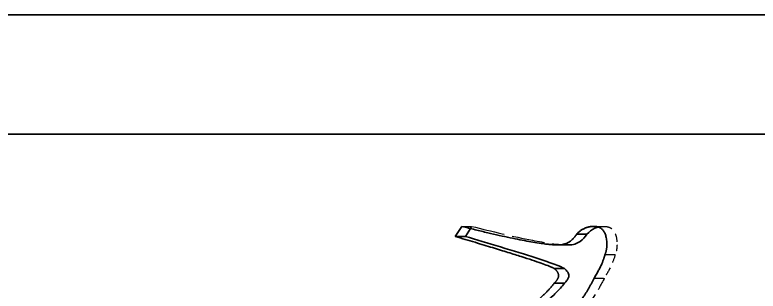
# Model space of a CAD drawing. Header units: millimetres. Extents: x 200 to 5740, y 200 to 4000.
# Drawn here: x 2017.05 to 2029.54, y 3597.87 to 3602.5 of the extents above; entities that cross this region are included whole.
import ezdxf

# ---------------------------------------------------------------- set-up
doc = ezdxf.new("R2010")
doc.units = ezdxf.units.MM
doc.header["$LTSCALE"] = 20
doc.linetypes.add('DASHED', pattern=[0.2067, 0.1654, -0.0413])
doc.layers.add('可見 (ISO)', color=7, linetype='Continuous', lineweight=35)
doc.layers.add('隱藏 (ISO)', color=7, linetype='DASHED', lineweight=25)

msp = doc.modelspace()

# ---------------------------------------------------------------- linework, layer by layer
at = {"layer": '可見 (ISO)'}
for p, q in [((2006.388, 3602.502), (2040.788, 3602.502)), ((2040.788, 3600.502), (2006.388, 3600.502)), ((2024.45, 3598.785), (2024.56, 3598.954)), ((2024.621, 3598.785), (2024.707, 3598.917)), ((2024.45, 3598.785), (2024.621, 3598.785)), ((2026.491, 3598.824), (2026.662, 3598.824)), ((2026.186, 3598.643), (2026.357, 3598.643)), ((2026.113, 3598.247), (2026.284, 3598.247)), ((2026.113, 3598.001), (2026.284, 3598.001))]:
    msp.add_line(p, q, dxfattribs=at)
for points in [[(2024.56, 3598.954), (2025.784, 3598.643), (2026.186, 3598.643)], [(2026.491, 3598.824), (2026.613, 3598.954), (2026.783, 3598.954)], [(2026.783, 3598.954), (2026.997, 3598.954), (2026.997, 3598.643)], [(2026.113, 3598.247), (2025.985, 3598.331), (2024.45, 3598.785)], [(2026.186, 3598.643), (2026.375, 3598.643), (2026.491, 3598.824)], [(2026.997, 3598.643), (2026.997, 3598.558), (2026.966, 3598.48)], [(2026.966, 3598.48), (2026.924, 3598.312), (2026.783, 3598.085)], [(2026.186, 3598.124), (2026.186, 3598.189), (2026.113, 3598.247)], [(2026.113, 3598.001), (2026.186, 3598.072), (2026.186, 3598.124)], [(2025.803, 3597.69), (2025.991, 3597.839), (2026.113, 3598.001)], [(2026.783, 3598.085), (2026.619, 3597.748), (2026.406, 3597.527)]]:
    msp.add_open_spline(points, degree=2, dxfattribs=at)
for points, knots in [([(2026.662, 3598.824), (2026.701, 3598.865), (2026.745, 3598.899), (2026.816, 3598.93), (2026.837, 3598.937), (2026.857, 3598.942)], [-0.0350305, -0.0350305, -0.0350305, -0.0350305, -0.0174736, -0.0174736, -0.01053848, -0.01053848, -0.01053848, -0.01053848]), ([(2026.284, 3598.247), (2026.235, 3598.28), (2026.036, 3598.349), (2025.452, 3598.538), (2024.968, 3598.683), (2024.621, 3598.785)], [-0.1902639, -0.1902639, -0.1902639, -0.1902639, -0.1148407, -0.1148407, 0, 0, 0, 0]), ([(2026.357, 3598.643), (2026.392, 3598.643), (2026.426, 3598.647), (2026.492, 3598.667), (2026.522, 3598.682), (2026.595, 3598.734), (2026.632, 3598.777), (2026.662, 3598.824)], [-0.03902733, -0.03902733, -0.03902733, -0.03902733, -0.02795463, -0.02795463, -0.01723828, -0.01723828, 0, 0, 0, 0]), ([(2026.357, 3598.124), (2026.357, 3598.135), (2026.356, 3598.146), (2026.35, 3598.167), (2026.345, 3598.177), (2026.325, 3598.211), (2026.305, 3598.231), (2026.284, 3598.247)], [-0.01499596, -0.01499596, -0.01499596, -0.01499596, -0.01172954, -0.01172954, -0.00827284, -0.00827284, 0, 0, 0, 0]), ([(2026.284, 3598.001), (2026.3, 3598.017), (2026.317, 3598.034), (2026.339, 3598.066), (2026.347, 3598.081), (2026.356, 3598.105), (2026.357, 3598.114), (2026.357, 3598.124)], [-0.01473898, -0.01473898, -0.01473898, -0.01473898, -0.00770801, -0.00770801, -0.00289351, -0.00289351, 0, 0, 0, 0]), ([(2025.974, 3597.69), (2026.033, 3597.737), (2026.091, 3597.788), (2026.195, 3597.891), (2026.242, 3597.944), (2026.284, 3598.001)], [-0.04546964, -0.04546964, -0.04546964, -0.04546964, -0.0216748, -0.0216748, 0, 0, 0, 0])]:
    msp.add_open_spline(points, degree=3, knots=knots, dxfattribs=at)
at = {"layer": '隱藏 (ISO)', "ltscale": 0.047517}
for p, q in [((2024.56, 3598.954), (2024.731, 3598.954)), ((2026.783, 3598.954), (2026.954, 3598.954)), ((2026.966, 3598.48), (2027.137, 3598.48)), ((2026.783, 3598.085), (2026.954, 3598.085))]:
    msp.add_line(p, q, dxfattribs=at)
at = {"layer": '隱藏 (ISO)', "ltscale": 0.004182}
msp.add_line((2024.707, 3598.917), (2024.731, 3598.954), dxfattribs=at)
at = {"layer": '隱藏 (ISO)', "ltscale": 0.167638}
msp.add_open_spline([(2024.731, 3598.954), (2025.049, 3598.873), (2025.426, 3598.782), (2025.952, 3598.682), (2026.192, 3598.643), (2026.357, 3598.643)], degree=3, knots=[-0.1370587, -0.1370587, -0.1370587, -0.1370587, -0.0526551, -0.0526551, 0, 0, 0, 0], dxfattribs=at)
at = {"layer": '隱藏 (ISO)', "ltscale": 0.009819}
msp.add_open_spline([(2026.857, 3598.942), (2026.889, 3598.95), (2026.921, 3598.954), (2026.954, 3598.954)], degree=3, dxfattribs=at)
at = {"layer": '隱藏 (ISO)', "ltscale": 0.041692}
msp.add_open_spline([(2026.954, 3598.954), (2026.972, 3598.954), (2026.991, 3598.952), (2027.024, 3598.944), (2027.04, 3598.939), (2027.074, 3598.92), (2027.091, 3598.906), (2027.125, 3598.864), (2027.138, 3598.836), (2027.163, 3598.756), (2027.168, 3598.697), (2027.168, 3598.643)], degree=3, knots=[-0.04347819, -0.04347819, -0.04347819, -0.04347819, -0.03774039, -0.03774039, -0.03254128, -0.03254128, -0.02540396, -0.02540396, -0.0162698, -0.0162698, 0, 0, 0, 0], dxfattribs=at)
at = {"layer": '隱藏 (ISO)', "ltscale": 0.015745}
msp.add_open_spline([(2027.168, 3598.643), (2027.168, 3598.615), (2027.165, 3598.587), (2027.155, 3598.533), (2027.147, 3598.506), (2027.137, 3598.48)], degree=3, knots=[-0.01669008, -0.01669008, -0.01669008, -0.01669008, -0.00834504, -0.00834504, 0, 0, 0, 0], dxfattribs=at)
at = {"layer": '隱藏 (ISO)', "ltscale": 0.042038}
msp.add_open_spline([(2027.137, 3598.48), (2027.121, 3598.418), (2027.097, 3598.355), (2027.037, 3598.225), (2026.996, 3598.153), (2026.954, 3598.085)], degree=3, knots=[-0.04362927, -0.04362927, -0.04362927, -0.04362927, -0.02424666, -0.02424666, 0, 0, 0, 0], dxfattribs=at)
at = {"layer": '隱藏 (ISO)', "ltscale": 0.065638}
msp.add_open_spline([(2026.954, 3598.085), (2026.902, 3597.978), (2026.844, 3597.875), (2026.717, 3597.688), (2026.651, 3597.604), (2026.577, 3597.527)], degree=3, knots=[-0.068995, -0.068995, -0.068995, -0.068995, -0.03292983, -0.03292983, 0, 0, 0, 0], dxfattribs=at)

doc.saveas('drawing.dxf')
